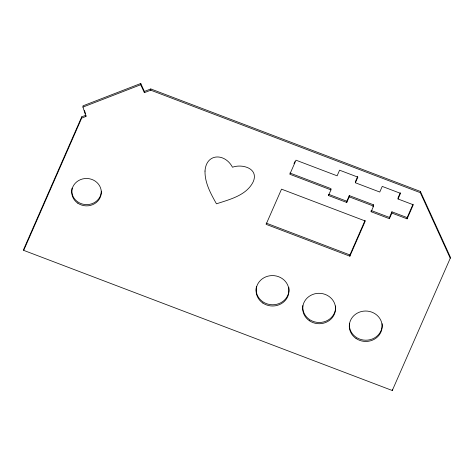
<?xml version="1.0" encoding="UTF-8"?>
<svg xmlns="http://www.w3.org/2000/svg" width="474" height="474" viewBox="0 0 474 474"><rect width="100%" height="100%" fill="white"/><g stroke="black" fill="none" stroke-linecap="round" stroke-linejoin="round"><path stroke-width="0.71" d="M23.7 250.373L23.747 249.134L81.718 116.853L85.995 115.2L85.954 116.438L81.67 118.097L23.7 250.373L392.282 390.511L450.253 258.235L450.3 256.997L420.391 191.449L150.809 88.946L144.386 91.435L144.345 92.673L150.762 90.19L420.343 192.687L450.253 258.235M81.67 118.097L81.718 116.853M85.954 116.438L82.944 107.088L82.991 105.844L140.766 83.489L144.386 91.435M144.345 92.673L140.719 84.728L140.766 83.489M150.762 90.19L150.809 88.946M328.482 195.519L328.529 194.281L346.808 201.231L346.761 202.469L328.482 195.519L330.953 189.89L330.994 188.652L289.875 173.016M346.761 202.469L349.225 196.84L349.273 195.602L373.642 204.863L373.595 206.107L371.13 211.736L389.409 218.686L391.874 213.057L391.921 211.813L407.148 217.602L407.107 218.846L391.874 213.057M349.871 256.185L365.288 221.008L281.52 189.156L266.104 224.338L349.871 256.185L349.919 254.947L365.039 220.44M407.107 218.846L413.275 204.774L398.041 198.985L400.506 193.356L382.234 186.406L379.763 192.035L355.393 182.768L355.441 181.524L357.633 176.524M371.13 211.736L371.178 210.492L389.45 217.442L389.409 218.686M398.041 198.985L398.089 197.741L400.281 192.74M392.282 390.511L392.33 389.273M420.343 192.687L420.391 191.449M293.987 163.631L294.869 161.622M346.808 201.231L349.273 195.602M355.393 182.768L357.864 177.14L339.585 170.19L337.121 175.818L295.995 160.182L289.827 174.254L330.953 189.89M372.819 206.741L373.642 204.863M389.45 217.442L391.921 211.813M407.148 217.602L413.026 204.205M82.944 107.088L140.719 84.728M349.225 196.84L373.595 206.107M266.151 223.094L349.919 254.947M84.496 110.525L85.569 113.861M335.527 305.961A16.436 15.215 2.1 0 1 319.049 322.492A16.436 15.215 2.1 0 1 302.821 305.582M382.133 323.677A16.436 15.215 2.1 0 1 365.655 340.214A16.436 15.215 2.1 0 1 349.427 323.304M288.779 287.214A16.436 15.215 2.1 0 1 272.218 304.77A16.436 15.215 2.1 0 1 256.458 286.426M101.353 191.117A14.789 13.693 2.1 0 1 85.018 204.543A14.789 13.693 2.1 0 1 72.078 188.113M205.011 171.073C204.738 182.946 210.829 193.771 216.458 203.82C229.789 199.412 246.545 195.454 253.252 181.69C258.94 168.454 242.327 163.601 232.491 167.233C224.789 152.758 206.107 153.191 205.011 171.073M309.445 320.768A16.436 15.215 2.1 0 0 335.456 310.215A16.436 15.215 2.1 0 0 312.455 294.573A16.436 15.215 2.1 0 0 309.445 320.768M356.045 338.489A16.436 15.215 2.1 0 0 382.062 327.937A16.436 15.215 2.1 0 0 359.061 312.295A16.436 15.215 2.1 0 0 356.045 338.489M262.839 303.046A16.436 15.215 2.1 0 0 288.85 292.494A16.436 15.215 2.1 0 0 265.849 276.857A16.436 15.215 2.1 0 0 262.839 303.046M77.813 203.198A14.789 13.693 2.1 0 0 101.229 193.7A14.789 13.693 2.1 0 0 80.521 179.622A14.789 13.693 2.1 0 0 77.813 203.198"/></g></svg>
